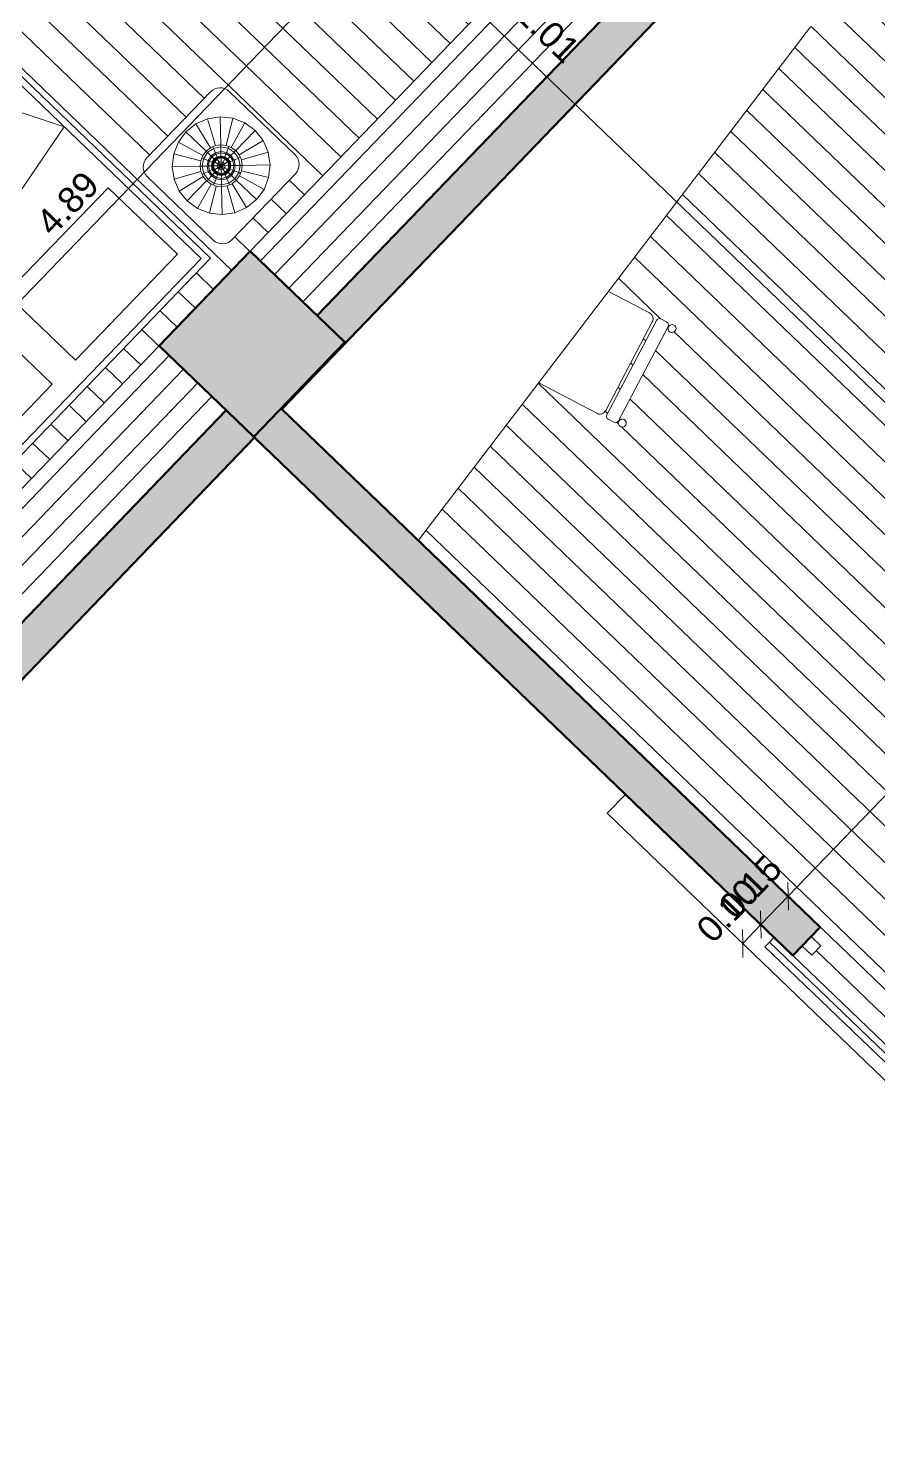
# Model space of a CAD drawing. Header units: metres. Extents: x 11 to 152, y 1 to 34.
# Drawn here: x 66.27 to 69.51, y 3.49 to 8.9 of the extents above; entities that cross this region are included whole.
import ezdxf

# ---------------------------------------------------------------- set-up
doc = ezdxf.new("R2010")
doc.units = ezdxf.units.M
for name, color, linetype, lineweight in [('A-ANNO-DIMS', 211, 'Continuous', 9), ('A-ANNO-DIMS-100', 211, 'Continuous', 9), ('A-FLOR', 192, 'Continuous', 9), ('A-FLOR-PATT', 8, 'Continuous', 9), ('A-GLAZ', 151, 'Continuous', 9), ('A-GLAZ-CWMG', 51, 'Continuous', 9), ('A-WALL', 113, 'Continuous', 9), ('A-WALL-1', 113, 'Continuous', 50), ('A-WALL-PATT-1', 111, 'Continuous', 9), ('E-LITE-EQPM', 33, 'Continuous', 9), ('G-IMPT', 8, 'Continuous', 9), ('I-FURN', 30, 'Continuous', 9), ('S-COLS', 52, 'Continuous', 9), ('S-COLS-1', 52, 'Continuous', 100)]:
    doc.layers.add(name, color=color, linetype=linetype, lineweight=lineweight)
doc.styles.add('Arial_1', font='Arial.ttf', dxfattribs={"height": 0.098353})
doc.dimstyles.new('Cota_1_25_4', dxfattribs={"dimscale": 0.3048, "dimtxt": 0.1, "dimasz": 0.246063, "dimexe": 0, "dimexo": 0.0625, "dimgap": 0.164042, "dimtad": 1, "dimrnd": 0.01, "dimzin": 0, "dimdsep": 46, "dimtxsty": 'Arial_1', "dimblk1": 'OBLIQUE', "dimblk2": 'OBLIQUE', "dimsah": 1, "dimcen": 0.09, "dimazin": 0, "dimtfac": 1, "dimtdec": 4, "dimtix": 1, "dimtmove": 0, "dimatfit": 3, "dimfxl": 0, "dimfxlon": 1, "dimtvp": 1, "dimtolj": 1, "dimtzin": 0, "dimarcsym": 2})

# ---------------------------------------------------------------- blocks, each defined once
blk = doc.blocks.new('M_Concrete-Square-Column - 500 x 500mm-1442238-2 Piso _Tipo_')
at = {"layer": 'S-COLS'}
blk.add_hatch(color=256, dxfattribs=at).paths.add_polyline_path([(0.25, 0.25), (-0.25, 0.25), (-0.25, -0.25), (0.25, -0.25), (0.25, -0.1299)], flags=0)
at = {"layer": 'S-COLS-1'}
for p, q in [((-0.25, 0.25), (0.25, 0.25)), ((-0.25, -0.25), (-0.25, 0.25)), ((0.25, 0.25), (0.25, -0.25)), ((0.25, -0.25), (-0.25, -0.25))]:
    blk.add_line(p, q, dxfattribs=at)
blk = doc.blocks.new('Walls 1 - Walls 1-1604826-2 Piso _Tipo_')
at = {"layer": 'A-WALL'}
for p in [(19.8581, 5.9783), (22.3, 3.4898)]:
    blk.add_line(p, (19.7887, 5.9063), dxfattribs=at)
blk = doc.blocks.new('M_Sliding-2 Panel - 240x205-1679415-2 Piso _Tipo_')
at = {"layer": 'A-GLAZ'}
for p, q in [((-1, 0.202), (-1, 0.152)), ((-1, 0.202), (-0.95, 0.202)), ((-0.95, 0.202), (-0.95, 0.152)), ((-0.95, 0.177), (-0.0254, 0.177)), ((-0.0254, 0.202), (-0.0254, 0.152)), ((-0.0254, 0.202), (0.0254, 0.202)), ((0.0254, 0.202), (0.0254, 0.152)), ((-1, 0.152), (-0.95, 0.152)), ((-0.0254, 0.152), (-0.0254, 0.102)), ((-0.0254, 0.152), (0.0254, 0.152)), ((-0.0254, 0.152), (0.0254, 0.152)), ((0.0254, 0.152), (0.0254, 0.102)), ((0.0254, 0.127), (0.9492, 0.127)), ((0.9492, 0.152), (0.9492, 0.102)), ((0.9492, 0.152), (1, 0.152)), ((1, 0.152), (1, 0.102)), ((-0.0254, 0.102), (0.0254, 0.102)), ((0.9492, 0.102), (1, 0.102))]:
    blk.add_line(p, q, dxfattribs=at)
blk = doc.blocks.new('M_Bed-Box1 - cama 140 x 190-1375289-2 Piso _Tipo_')
at = {"layer": 'I-FURN'}
for p, q in [((-0.3608, 0.7156), (-0.3608, -1.1844)), ((-0.3608, 0.7156), (1.0392, 0.7156)), ((1.0392, 0.7156), (1.0392, -1.1844)), ((-0.3354, 0.6902), (-0.3354, -1.159)), ((-0.3354, 0.6902), (1.0138, 0.6902)), ((1.0138, 0.6902), (1.0138, -1.159)), ((-0.2846, 0.614), (-0.2846, 0.2482)), ((-0.2846, 0.614), (0.2757, 0.614)), ((0.2757, 0.614), (0.2757, 0.2482)), ((0.4027, 0.614), (0.4027, 0.2482)), ((0.4027, 0.614), (0.963, 0.614)), ((0.963, 0.614), (0.963, 0.2482)), ((-0.2846, 0.2482), (0.2757, 0.2482)), ((0.4027, 0.2482), (0.963, 0.2482)), ((1.0138, 0.1949), (-0.3354, -0.0335)), ((1.0138, 0.1949), (-0.163, -0.3934)), ((-0.163, -0.3934), (-0.3354, -0.0335)), ((-0.3608, -1.1844), (1.0392, -1.1844)), ((-0.3354, -1.159), (1.0138, -1.159))]:
    blk.add_line(p, q, dxfattribs=at)
blk = doc.blocks.new('M_Table-End - nochero-1375290-2 Piso _Tipo_')
at = {"layer": 'I-FURN'}
for p, q in [((0.0037, 0.3266), (0.0037, -0.0218)), ((0.4029, 0.3774), (0.0545, 0.3774)), ((0.4537, -0.0218), (0.4537, 0.3266)), ((0.0545, -0.0726), (0.4029, -0.0726))]:
    blk.add_line(p, q, dxfattribs=at)
for centre, start, end in [((0.0545, 0.3266), 90, 180), ((0.4029, 0.3266), 0, 90), ((0.0545, -0.0218), 180, 270), ((0.4029, -0.0218), 270, 0)]:
    blk.add_arc(centre, 0.0508, start, end, dxfattribs=at)
blk = doc.blocks.new('Lamp38i - Name-1374313-2 Piso _Tipo_')
at = {"layer": 'G-IMPT'}
for p, q in [((0, 0.0381), (0, 0.0265)), ((-0.0265, 0), (-0.0381, 0)), ((0, -0.0381), (0, -0.0265)), ((0.0265, 0), (0.0381, 0))]:
    blk.add_line(p, q, dxfattribs=at)
blk = doc.blocks.new('Lamp38i - 12zlmp38i_dwg-V88-2 Piso _Tipo_')
at = {"layer": 'G-IMPT'}
for p, q in [((-0.0482, 0.18), (-0.0931, 0.1613)), ((0, 0.1863), (-0.0482, 0.18)), ((-0.0207, 0.0772), (-0.0482, 0.18)), ((0.0482, 0.18), (0, 0.1863)), ((0, 0.0799), (0, 0.1863)), ((0.0207, 0.0772), (0.0482, 0.18)), ((0.0482, 0.18), (0.0931, 0.1613)), ((-0.1317, 0.1317), (-0.1613, 0.0931)), ((-0.1317, 0.1317), (-0.0931, 0.1613)), ((-0.1317, 0.1317), (-0.0565, 0.0565)), ((-0.04, 0.0693), (-0.0931, 0.1613)), ((0.04, 0.0693), (0.0931, 0.1613)), ((0.0565, 0.0565), (0.1317, 0.1317)), ((0.1317, 0.1317), (0.0931, 0.1613)), ((0.1613, 0.0931), (0.1317, 0.1317)), ((-0.1613, 0.0931), (-0.18, 0.0482)), ((-0.1613, 0.0931), (-0.0693, 0.04)), ((-0.0565, 0.0565), (-0.0693, 0.04)), ((-0.04, 0.0693), (-0.0565, 0.0565)), ((-0.0511, 0.0511), (-0.0565, 0.0565)), ((-0.0511, 0.0511), (-0.0276, 0.0667)), ((-0.0207, 0.0772), (-0.04, 0.0693)), ((-0.0303, 0.0732), (-0.0276, 0.0667)), ((-0.0276, 0.0667), (0, 0.0722)), ((-0.0276, 0.0667), (-0.0206, 0.0498)), ((0, 0.0799), (-0.0207, 0.0772)), ((0.0207, 0.0772), (0, 0.0799)), ((0, 0.0799), (0, 0.0722)), ((0.0276, 0.0667), (0, 0.0722)), ((0, 0.0539), (0, 0.0722)), ((0.0276, 0.0667), (0.0206, 0.0498)), ((0.04, 0.0693), (0.0207, 0.0772)), ((0.0276, 0.0667), (0.0303, 0.0732)), ((0.0511, 0.0511), (0.0276, 0.0667)), ((0.0565, 0.0565), (0.04, 0.0693)), ((0.0511, 0.0511), (0.0565, 0.0565)), ((0.0693, 0.04), (0.0565, 0.0565)), ((0.0693, 0.04), (0.1613, 0.0931)), ((0.18, 0.0482), (0.1613, 0.0931)), ((-0.18, 0.0482), (-0.1863, 0)), ((-0.0772, 0.0207), (-0.18, 0.0482)), ((-0.0772, 0.0207), (-0.0799, 0)), ((-0.0693, 0.04), (-0.0772, 0.0207)), ((-0.0732, 0.0303), (-0.0667, 0.0276)), ((-0.0722, 0), (-0.0667, 0.0276)), ((-0.0511, 0.0511), (-0.0667, 0.0276)), ((-0.0498, 0.0206), (-0.0667, 0.0276)), ((-0.0498, 0.0206), (-0.0539, 0)), ((-0.0539, 0), (-0.0498, 0.0206)), ((-0.0511, 0.0511), (-0.0381, 0.0381)), ((-0.0498, 0.0206), (-0.0381, 0.0381)), ((-0.0498, 0.0206), (-0.0381, 0.0381)), ((-0.0449, 0.0186), (-0.0498, 0.0206)), ((-0.0449, 0.0186), (-0.0486, 0)), ((-0.0449, 0.0186), (-0.0344, 0.0344)), ((-0.0343, 0.0142), (-0.0449, 0.0186)), ((-0.0206, 0.0498), (-0.0381, 0.0381)), ((-0.0381, 0.0381), (-0.0206, 0.0498)), ((-0.0344, 0.0344), (-0.0381, 0.0381)), ((-0.0371, 0), (-0.0343, 0.0142)), ((-0.0351, 0), (-0.0324, 0.0134)), ((-0.0344, 0.0344), (-0.0186, 0.0449)), ((-0.0262, 0.0262), (-0.0344, 0.0344)), ((-0.0343, 0.0142), (-0.0262, 0.0262)), ((-0.0324, 0.0134), (-0.0343, 0.0142)), ((-0.0319, 0.0065), (-0.0331, 0)), ((-0.0324, 0.0134), (-0.0248, 0.0248)), ((-0.0306, 0.0127), (-0.0324, 0.0134)), ((-0.0319, 0.0085), (-0.0233, 0.0233)), ((-0.0319, 0.0085), (-0.0319, -0.0085)), ((-0.0319, 0.0085), (-0.0287, 0.0077)), ((-0.0306, 0.0127), (-0.0312, 0.0096)), ((-0.0306, 0.0127), (-0.0234, 0.0234)), ((-0.0287, 0.0077), (-0.021, 0.021)), ((-0.0287, 0.0077), (-0.0147, 0.0039)), ((-0.0287, 0.0077), (-0.0286, -0.0077)), ((-0.0262, 0.0262), (-0.0142, 0.0343)), ((-0.0262, 0.0262), (-0.0248, 0.0248)), ((-0.0248, 0.0248), (-0.0134, 0.0324)), ((-0.0234, 0.0234), (-0.0248, 0.0248)), ((-0.0234, 0.0234), (-0.0127, 0.0306)), ((-0.0233, 0.0233), (-0.0085, 0.0319)), ((-0.0233, 0.0233), (-0.021, 0.021)), ((-0.021, 0.021), (-0.0077, 0.0287)), ((-0.021, 0.021), (-0.0108, 0.0108)), ((-0.0206, 0.0498), (0, 0.0539)), ((0, 0.0539), (-0.0206, 0.0498)), ((-0.0186, 0.0449), (-0.0206, 0.0498)), ((0, 0.0486), (-0.0186, 0.0449)), ((-0.0186, 0.0449), (-0.0142, 0.0343)), ((-0.0147, 0.0039), (-0.0108, 0.0108)), ((-0.0147, 0.0039), (-0.0147, -0.0039)), ((-0.0147, 0.0039), (0, 0)), ((0, 0.0371), (-0.0142, 0.0343)), ((-0.0142, 0.0343), (-0.0134, 0.0324)), ((0, 0.0351), (-0.0134, 0.0324)), ((-0.0127, 0.0306), (-0.0134, 0.0324)), ((-0.0096, 0.0312), (-0.0127, 0.0306)), ((-0.0039, 0.0147), (-0.0108, 0.0108)), ((0, 0), (-0.0108, 0.0108)), ((0.0085, 0.0319), (-0.0085, 0.0319)), ((-0.0077, 0.0287), (-0.0085, 0.0319)), ((0.0077, 0.0287), (-0.0077, 0.0287)), ((-0.0077, 0.0287), (-0.0039, 0.0147)), ((0, 0.0331), (-0.006, 0.032)), ((0.0039, 0.0147), (-0.0039, 0.0147)), ((0, 0), (-0.0039, 0.0147)), ((0.0206, 0.0498), (0, 0.0539)), ((0, 0.0539), (0.0206, 0.0498)), ((0, 0.0486), (0, 0.0539)), ((0, 0.0371), (0, 0.0486)), ((0.0186, 0.0449), (0, 0.0486)), ((0, 0.0351), (0, 0.0371)), ((0.0142, 0.0343), (0, 0.0371)), ((0, 0.0351), (0.0134, 0.0324)), ((0, 0.0331), (0, 0.0351)), ((0.0065, 0.0319), (0, 0.0331)), ((0.0039, 0.0147), (0, 0)), ((0.0108, 0.0108), (0, 0)), ((0.0147, 0.0039), (0, 0)), ((0.0077, 0.0287), (0.0039, 0.0147)), ((0.0108, 0.0108), (0.0039, 0.0147)), ((0.0085, 0.0319), (0.0077, 0.0287)), ((0.021, 0.021), (0.0077, 0.0287)), ((0.0085, 0.0319), (0.0233, 0.0233)), ((0.0127, 0.0306), (0.0096, 0.0312)), ((0.021, 0.021), (0.0108, 0.0108)), ((0.0147, 0.0039), (0.0108, 0.0108)), ((0.0127, 0.0306), (0.0134, 0.0324)), ((0.0127, 0.0306), (0.0234, 0.0234)), ((0.0134, 0.0324), (0.0142, 0.0343)), ((0.0134, 0.0324), (0.0248, 0.0248)), ((0.0142, 0.0343), (0.0186, 0.0449)), ((0.0142, 0.0343), (0.0262, 0.0262)), ((0.0286, 0.0077), (0.0147, 0.0039)), ((0.0147, -0.0039), (0.0147, 0.0039)), ((0.0186, 0.0449), (0.0206, 0.0498)), ((0.0186, 0.0449), (0.0344, 0.0344)), ((0.0381, 0.0381), (0.0206, 0.0498)), ((0.0206, 0.0498), (0.0381, 0.0381)), ((0.021, 0.021), (0.0233, 0.0233)), ((0.0286, 0.0077), (0.021, 0.021)), ((0.0319, 0.0085), (0.0233, 0.0233)), ((0.0234, 0.0234), (0.0248, 0.0248)), ((0.0306, 0.0127), (0.0234, 0.0234)), ((0.0262, 0.0262), (0.0248, 0.0248)), ((0.0324, 0.0134), (0.0248, 0.0248)), ((0.0344, 0.0344), (0.0262, 0.0262)), ((0.0343, 0.0142), (0.0262, 0.0262)), ((0.0319, 0.0085), (0.0286, 0.0077)), ((0.0286, -0.0077), (0.0286, 0.0077)), ((0.0306, 0.0127), (0.0324, 0.0134)), ((0.0306, 0.0127), (0.0312, 0.0096)), ((0.0319, -0.0085), (0.0319, 0.0085)), ((0.0319, 0.0065), (0.0331, 0)), ((0.0324, 0.0134), (0.0343, 0.0142)), ((0.0351, 0), (0.0324, 0.0134)), ((0.0343, 0.0142), (0.0449, 0.0186)), ((0.0371, 0), (0.0343, 0.0142)), ((0.0344, 0.0344), (0.0381, 0.0381)), ((0.0449, 0.0186), (0.0344, 0.0344)), ((0.0511, 0.0511), (0.0381, 0.0381)), ((0.0498, 0.0206), (0.0381, 0.0381)), ((0.0498, 0.0206), (0.0381, 0.0381)), ((0.0449, 0.0186), (0.0498, 0.0206)), ((0.0449, 0.0186), (0.0486, 0)), ((0.0498, 0.0206), (0.0667, 0.0276)), ((0.0498, 0.0206), (0.0539, 0)), ((0.0539, 0), (0.0498, 0.0206)), ((0.0511, 0.0511), (0.0667, 0.0276)), ((0.0732, 0.0303), (0.0667, 0.0276)), ((0.0722, 0), (0.0667, 0.0276)), ((0.0772, 0.0207), (0.0693, 0.04)), ((0.0772, 0.0207), (0.18, 0.0482)), ((0.0799, 0), (0.0772, 0.0207)), ((0.1863, 0), (0.18, 0.0482)), ((-0.1863, 0), (-0.18, -0.0482)), ((-0.0799, 0), (-0.1863, 0)), ((-0.0772, -0.0207), (-0.18, -0.0482)), ((-0.18, -0.0482), (-0.1613, -0.0931)), ((-0.1613, -0.0931), (-0.0693, -0.04)), ((-0.0799, 0), (-0.0772, -0.0207)), ((-0.0722, 0), (-0.0799, 0)), ((-0.0772, -0.0207), (-0.0693, -0.04)), ((-0.0667, -0.0276), (-0.0732, -0.0303)), ((-0.0722, 0), (-0.0539, 0)), ((-0.0722, 0), (-0.0667, -0.0276)), ((-0.0693, -0.04), (-0.0565, -0.0565)), ((-0.0667, -0.0276), (-0.0498, -0.0206)), ((-0.0667, -0.0276), (-0.0511, -0.0511)), ((-0.0511, -0.0511), (-0.0565, -0.0565)), ((-0.0539, 0), (-0.0498, -0.0206)), ((-0.0539, 0), (-0.0498, -0.0206)), ((-0.0486, 0), (-0.0539, 0)), ((-0.0511, -0.0511), (-0.0381, -0.0381)), ((-0.0511, -0.0511), (-0.0276, -0.0667)), ((-0.0449, -0.0186), (-0.0498, -0.0206)), ((-0.0498, -0.0206), (-0.0381, -0.0381)), ((-0.0381, -0.0381), (-0.0498, -0.0206)), ((-0.0371, 0), (-0.0486, 0)), ((-0.0486, 0), (-0.0449, -0.0186)), ((-0.0343, -0.0142), (-0.0449, -0.0186)), ((-0.0344, -0.0344), (-0.0449, -0.0186)), ((-0.0344, -0.0344), (-0.0381, -0.0381)), ((-0.0381, -0.0381), (-0.0206, -0.0498)), ((-0.0381, -0.0381), (-0.0206, -0.0498)), ((-0.0351, 0), (-0.0371, 0)), ((-0.0371, 0), (-0.0343, -0.0142)), ((-0.0351, 0), (-0.0324, -0.0134)), ((-0.0331, 0), (-0.0351, 0)), ((-0.0344, -0.0344), (-0.0262, -0.0262)), ((-0.0344, -0.0344), (-0.0186, -0.0449)), ((-0.0343, -0.0142), (-0.0324, -0.0134)), ((-0.0262, -0.0262), (-0.0343, -0.0142)), ((-0.0331, 0), (-0.0319, -0.0065)), ((-0.0306, -0.0127), (-0.0324, -0.0134)), ((-0.0324, -0.0134), (-0.0248, -0.0248)), ((-0.0319, -0.0085), (-0.0286, -0.0077)), ((-0.0319, -0.0085), (-0.0233, -0.0233)), ((-0.0312, -0.0096), (-0.0306, -0.0127)), ((-0.0306, -0.0127), (-0.0234, -0.0234)), ((-0.0286, -0.0077), (-0.0147, -0.0039)), ((-0.0286, -0.0077), (-0.021, -0.021)), ((-0.0206, -0.0498), (-0.0276, -0.0667)), ((-0.0262, -0.0262), (-0.0248, -0.0248)), ((-0.0262, -0.0262), (-0.0142, -0.0343)), ((-0.0234, -0.0234), (-0.0248, -0.0248)), ((-0.0248, -0.0248), (-0.0134, -0.0324)), ((-0.0234, -0.0234), (-0.0127, -0.0306)), ((-0.0233, -0.0233), (-0.021, -0.021)), ((-0.0233, -0.0233), (-0.0085, -0.0319)), ((-0.0108, -0.0108), (-0.021, -0.021)), ((-0.021, -0.021), (-0.0077, -0.0286)), ((-0.0186, -0.0449), (-0.0206, -0.0498)), ((-0.0206, -0.0498), (0, -0.0539)), ((0, -0.0539), (-0.0206, -0.0498)), ((-0.0186, -0.0449), (-0.0142, -0.0343)), ((0, -0.0486), (-0.0186, -0.0449)), ((-0.0147, -0.0039), (0, 0)), ((-0.0147, -0.0039), (-0.0108, -0.0108)), ((-0.0142, -0.0343), (-0.0135, -0.0326)), ((0, -0.0371), (-0.0142, -0.0343)), ((-0.0127, -0.0306), (-0.0134, -0.0324)), ((0, -0.0351), (-0.0134, -0.0324)), ((-0.0096, -0.0312), (-0.0127, -0.0306)), ((-0.0108, -0.0108), (0, 0)), ((-0.0108, -0.0108), (-0.0039, -0.0147)), ((-0.0077, -0.0286), (-0.0085, -0.0319)), ((-0.0085, -0.0319), (0.0085, -0.0319)), ((-0.0077, -0.0286), (-0.0039, -0.0147)), ((-0.0077, -0.0286), (0.0077, -0.0287)), ((0, -0.0331), (-0.0065, -0.0319)), ((-0.0039, -0.0147), (0, 0)), ((-0.0039, -0.0147), (0.0039, -0.0147)), ((0.0039, -0.0147), (0, 0)), ((0.0108, -0.0108), (0, 0)), ((0.0147, -0.0039), (0, 0)), ((0.0065, -0.0319), (0, -0.0331)), ((0, -0.0351), (0.0134, -0.0324)), ((0, -0.0331), (0, -0.0351)), ((0, -0.0371), (0.0142, -0.0343)), ((0, -0.0351), (0, -0.0371)), ((0, -0.0371), (0, -0.0486)), ((0.0186, -0.0449), (0, -0.0486)), ((0, -0.0486), (0, -0.0539)), ((0, -0.0539), (0.0206, -0.0498)), ((0, -0.0539), (0.0206, -0.0498)), ((0, -0.0539), (0, -0.0722)), ((0.0039, -0.0147), (0.0108, -0.0108)), ((0.0077, -0.0287), (0.0039, -0.0147)), ((0.0077, -0.0287), (0.021, -0.021)), ((0.0085, -0.0319), (0.0077, -0.0287)), ((0.0085, -0.0319), (0.0233, -0.0233)), ((0.0127, -0.0306), (0.0097, -0.0312)), ((0.0108, -0.0108), (0.0147, -0.0039)), ((0.0108, -0.0108), (0.021, -0.021)), ((0.0127, -0.0306), (0.0234, -0.0234)), ((0.0127, -0.0306), (0.0134, -0.0324)), ((0.0134, -0.0324), (0.0248, -0.0248)), ((0.0134, -0.0324), (0.0142, -0.0343)), ((0.0142, -0.0343), (0.0262, -0.0262)), ((0.0142, -0.0343), (0.0186, -0.0449)), ((0.0286, -0.0077), (0.0147, -0.0039)), ((0.0186, -0.0449), (0.0344, -0.0344)), ((0.0186, -0.0449), (0.0206, -0.0498)), ((0.0206, -0.0498), (0.0381, -0.0381)), ((0.0206, -0.0498), (0.0381, -0.0381)), ((0.0206, -0.0498), (0.0276, -0.0667)), ((0.0286, -0.0077), (0.021, -0.021)), ((0.0233, -0.0233), (0.021, -0.021)), ((0.0233, -0.0233), (0.0319, -0.0085)), ((0.0234, -0.0234), (0.0306, -0.0127)), ((0.0234, -0.0234), (0.0248, -0.0248)), ((0.0324, -0.0134), (0.0248, -0.0248)), ((0.0262, -0.0262), (0.0248, -0.0248)), ((0.0343, -0.0142), (0.0262, -0.0262)), ((0.0262, -0.0262), (0.0344, -0.0344)), ((0.0276, -0.0667), (0.0511, -0.0511)), ((0.0286, -0.0077), (0.0319, -0.0085)), ((0.0295, -0.0122), (0.0306, -0.0127)), ((0.031, -0.0107), (0.0306, -0.0127)), ((0.0306, -0.0127), (0.0324, -0.0134)), ((0.0331, 0), (0.0319, -0.0065)), ((0.0351, 0), (0.0324, -0.0134)), ((0.0343, -0.0142), (0.0324, -0.0134)), ((0.0331, 0), (0.0351, 0)), ((0.0371, 0), (0.0343, -0.0142)), ((0.0343, -0.0142), (0.0449, -0.0186)), ((0.0344, -0.0344), (0.0449, -0.0186)), ((0.0344, -0.0344), (0.0381, -0.0381)), ((0.0351, 0), (0.0371, 0)), ((0.0371, 0), (0.0486, 0)), ((0.0381, -0.0381), (0.0498, -0.0206)), ((0.0381, -0.0381), (0.0498, -0.0206)), ((0.0381, -0.0381), (0.0511, -0.0511)), ((0.0486, 0), (0.0449, -0.0186)), ((0.0449, -0.0186), (0.0498, -0.0206)), ((0.0486, 0), (0.0539, 0)), ((0.0498, -0.0206), (0.0539, 0)), ((0.0539, 0), (0.0498, -0.0206)), ((0.0498, -0.0206), (0.0667, -0.0276)), ((0.0511, -0.0511), (0.0667, -0.0276)), ((0.0565, -0.0565), (0.0511, -0.0511)), ((0.0722, 0), (0.0539, 0)), ((0.0693, -0.04), (0.0565, -0.0565)), ((0.0667, -0.0276), (0.0722, 0)), ((0.0732, -0.0303), (0.0667, -0.0276)), ((0.0693, -0.04), (0.0772, -0.0207)), ((0.0693, -0.04), (0.1613, -0.0931)), ((0.0799, 0), (0.0722, 0)), ((0.0772, -0.0207), (0.0799, 0)), ((0.0772, -0.0207), (0.18, -0.0482)), ((0.0799, 0), (0.1863, 0)), ((0.1613, -0.0931), (0.18, -0.0482)), ((0.18, -0.0482), (0.1863, 0)), ((-0.1613, -0.0931), (-0.1317, -0.1317)), ((-0.1317, -0.1317), (-0.0565, -0.0565)), ((-0.04, -0.0693), (-0.0931, -0.1613)), ((-0.0565, -0.0565), (-0.04, -0.0693)), ((-0.0482, -0.18), (-0.0207, -0.0772)), ((-0.04, -0.0693), (-0.0207, -0.0772)), ((-0.0303, -0.0732), (-0.0276, -0.0667)), ((-0.0276, -0.0667), (0, -0.0722)), ((0, -0.0799), (-0.0207, -0.0772)), ((0.0276, -0.0667), (0, -0.0722)), ((0, -0.0799), (0, -0.0722)), ((0, -0.0799), (0.0207, -0.0772)), ((0, -0.0799), (0, -0.1863)), ((0.0207, -0.0772), (0.04, -0.0693)), ((0.0207, -0.0772), (0.0482, -0.18)), ((0.0303, -0.0732), (0.0276, -0.0667)), ((0.04, -0.0693), (0.0565, -0.0565)), ((0.04, -0.0693), (0.0931, -0.1613)), ((0.0565, -0.0565), (0.1317, -0.1317)), ((0.1613, -0.0931), (0.1317, -0.1317)), ((-0.1317, -0.1317), (-0.0931, -0.1613)), ((-0.0931, -0.1613), (-0.0482, -0.18)), ((0.0482, -0.18), (0.0931, -0.1613)), ((0.0931, -0.1613), (0.1317, -0.1317)), ((-0.0482, -0.18), (0, -0.1863)), ((0, -0.1863), (0.0482, -0.18))]:
    blk.add_line(p, q, dxfattribs=at)
at = {"xscale": 1.2, "yscale": 1.2, "zscale": 1.2}
blk.add_blockref('Lamp38i - Name-1374313-2 Piso _Tipo_', (0, 0), dxfattribs=at)
blk = doc.blocks.new('Lamp38i - 100 Watt Incandescent-V89-2 Piso _Tipo_')
blk.add_blockref('Lamp38i - 12zlmp38i_dwg-V88-2 Piso _Tipo_', (0, 0))
blk = doc.blocks.new('mesa88 - mesa001-1826065-2 Piso _Tipo_')
at = {"layer": 'I-FURN'}
h = blk.add_hatch(dxfattribs=at)
h.set_pattern_fill('FP_75', color=256, style=0, pattern_type=2)
h.set_pattern_definition([(46.102, (72.679, -9.939), (-0.05404315, 0.05200325), [])])
h.paths.add_polyline_path([(16.8461, 5.8931), (18.3367, 7.4422), (18.0819, 7.6875), (16.5912, 6.1383), (16.8174, 5.9207)], flags=0)
h.paths.add_polyline_path([(18.6834, 7.8025), (20.1357, 9.3119), (19.4653, 9.1252), (18.4286, 8.0477), (18.5488, 7.932)], flags=0)
for p, q in [((20.1359, 9.3119), (19.4653, 9.1252)), ((19.4653, 9.1252), (18.4286, 8.0477)), ((18.0819, 7.6875), (16.5912, 6.1383)), ((16.8461, 5.8931), (18.2812, 7.3845))]:
    blk.add_line(p, q, dxfattribs=at)
blk = doc.blocks.new('mesa95 - mesa001-1826102-2 Piso _Tipo_')
at = {"layer": 'I-FURN'}
for p, q in [((19.0689, 6.9466), (20.5625, 8.9021)), ((18.5491, 7.4467), (19.0689, 6.9466))]:
    blk.add_line(p, q, dxfattribs=at)
blk = doc.blocks.new('M_Chair-Breuer - M_Chair-Breuer-V98-2 Piso _Tipo_')
at = {"layer": 'I-FURN'}
for p, q in [((-0.2159, 0.1762), (-0.2159, 0.2008)), ((-0.2032, 0.2135), (0.2032, 0.2135)), ((0.2032, 0.1635), (-0.2032, 0.1635)), ((0.2159, 0.2008), (0.2159, 0.1762)), ((-0.2159, -0.0496), (-0.2159, 0.127)), ((-0.1905, 0.1524), (0.1905, 0.1524)), ((0.2159, 0.127), (0.2159, -0.1227))]:
    blk.add_line(p, q, dxfattribs=at)
for centre, radius, start, end in [((-0.2035, 0.2306), 0.0151, 0, 180), ((-0.2035, 0.2306), 0.0151, 180, 0), ((0.2037, 0.2306), 0.0151, 0, 180), ((0.2037, 0.2306), 0.0151, 180, 0), ((-0.2032, 0.2008), 0.0127, 90, 180), ((-0.2032, 0.1762), 0.0127, 180, 270), ((0.2032, 0.2008), 0.0127, 0, 90), ((0.2032, 0.1762), 0.0127, 270, 0), ((-0.1905, 0.127), 0.0254, 90, 180), ((0.1905, 0.127), 0.0254, 0, 90)]:
    blk.add_arc(centre, radius, start, end, dxfattribs=at)
blk = doc.blocks.new('Circular Mullion - 25mm Radius-1847139-2 Piso _Tipo_')
at = {"layer": 'A-GLAZ-CWMG'}
for p, q in [((20.3891, 5.398), (20.4064, 5.416)), ((20.4064, 5.416), (20.4238, 5.434)), ((21.9917, 3.8905), (20.4064, 5.416)), ((20.3891, 5.398), (21.9744, 3.8725)), ((21.937, 3.9779), (20.4958, 5.3646)), ((22.009, 3.9086), (21.9917, 3.8905)), ((21.9917, 3.8905), (21.9744, 3.8725))]:
    blk.add_line(p, q, dxfattribs=at)
blk = doc.blocks.new('DIMBLOCK282-2 Piso _Tipo_')
at = {"layer": 'A-ANNO-DIMS-100', "transparency": 16777216}
for p, q in [((68.2106, 9.904), (68.2096, 9.957)), ((64.8168, 6.3771), (68.2106, 9.904)), ((68.2106, 9.904), (68.2116, 9.851)), ((68.2106, 9.904), (68.2106, 9.904)), ((68.2106, 9.904), (68.2106, 9.904)), ((64.8168, 6.3771), (64.8158, 6.4301)), ((64.8168, 6.3771), (64.8178, 6.3241)), ((64.8168, 6.3771), (64.8168, 6.3771)), ((64.8168, 6.3771), (64.8168, 6.3771))]:
    blk.add_line(p, q, dxfattribs=at)
at = {"layer": 'A-ANNO-DIMS-100', "color": 0, "transparency": 16777216, "insert": (66.294, 8.1683), "char_height": 0.09835, "width": 0.317538, "attachment_point": 1, "rotation": 46.102, "line_spacing_factor": 0.938532, "style": 'Arial_1'}
blk.add_mtext('4.89', dxfattribs=at)
blk = doc.blocks.new('_Oblique')
at = {"color": 0, "linetype": 'ByBlock', "lineweight": -2}
blk.add_line((-0.5, -0.5), (0.5, 0.5), dxfattribs=at)
blk = doc.blocks.new('DIMBLOCK292-2 Piso _Tipo_')
at = {"layer": 'A-ANNO-DIMS-100', "transparency": 16777216}
for p, q in [((69.0636, 5.4822), (69.0626, 5.5352)), ((68.9943, 5.4102), (68.9933, 5.4632)), ((68.9943, 5.4102), (69.0636, 5.4822)), ((69.0636, 5.4822), (69.0647, 5.4292)), ((69.0636, 5.4822), (69.0636, 5.4822)), ((69.0636, 5.4822), (69.0636, 5.4822)), ((68.9943, 5.4102), (68.9953, 5.3571)), ((68.9943, 5.4102), (68.9943, 5.4102)), ((68.9943, 5.4102), (68.9943, 5.4102))]:
    blk.add_line(p, q, dxfattribs=at)
at = {"layer": 'A-ANNO-DIMS-100', "color": 0, "transparency": 16777216, "insert": (68.8093, 5.474), "char_height": 0.09835, "width": 0.317538, "attachment_point": 1, "rotation": 46.102, "line_spacing_factor": 0.938532, "style": 'Arial_1'}
blk.add_mtext('0.10', dxfattribs=at)
blk = doc.blocks.new('DIMBLOCK293-2 Piso _Tipo_')
at = {"layer": 'A-ANNO-DIMS-100', "transparency": 16777216}
for p, q in [((69.1676, 5.5903), (69.1666, 5.6433)), ((69.0636, 5.4822), (69.1676, 5.5903)), ((69.1676, 5.5903), (69.1687, 5.5373)), ((69.1676, 5.5903), (69.1676, 5.5903)), ((69.1676, 5.5903), (69.1676, 5.5903)), ((69.0636, 5.4822), (69.0626, 5.5352)), ((69.0636, 5.4822), (69.0647, 5.4292)), ((69.0636, 5.4822), (69.0636, 5.4822)), ((69.0636, 5.4822), (69.0636, 5.4822))]:
    blk.add_line(p, q, dxfattribs=at)
at = {"layer": 'A-ANNO-DIMS-100', "color": 0, "transparency": 16777216, "insert": (68.8959, 5.5641), "char_height": 0.09835, "width": 0.317538, "attachment_point": 1, "rotation": 46.102, "line_spacing_factor": 0.938532, "style": 'Arial_1'}
blk.add_mtext('0.15', dxfattribs=at)
blk = doc.blocks.new('DIMBLOCK294-2 Piso _Tipo_')
at = {"layer": 'A-ANNO-DIMS-100', "transparency": 16777216}
for p, q in [((71.5234, 8.0384), (71.5223, 8.0915)), ((69.1676, 5.5903), (71.5234, 8.0384)), ((71.5234, 8.0384), (71.5244, 7.9854)), ((71.5234, 8.0384), (71.5234, 8.0384)), ((71.5234, 8.0384), (71.5234, 8.0384)), ((69.1676, 5.5903), (69.1666, 5.6433)), ((69.1676, 5.5903), (69.1687, 5.5373)), ((69.1676, 5.5903), (69.1676, 5.5903)), ((69.1676, 5.5903), (69.1676, 5.5903))]:
    blk.add_line(p, q, dxfattribs=at)
at = {"layer": 'A-ANNO-DIMS-100', "color": 0, "transparency": 16777216, "insert": (70.1258, 6.8422), "char_height": 0.09835, "width": 0.317538, "attachment_point": 1, "rotation": 46.102, "line_spacing_factor": 0.938532, "style": 'Arial_1'}
blk.add_mtext('3.40', dxfattribs=at)
blk = doc.blocks.new('DIMBLOCK346-2 Piso _Tipo_')
at = {"layer": 'A-ANNO-DIMS-100', "transparency": 16777216}
for p, q in [((64.1684, 12.6372), (64.1154, 12.6361)), ((64.1684, 12.6372), (64.2214, 12.6382)), ((72.1005, 5.0044), (64.1684, 12.6372)), ((64.1684, 12.6372), (64.1684, 12.6372)), ((64.1684, 12.6372), (64.1684, 12.6372)), ((72.1005, 5.0044), (72.0475, 5.0034)), ((72.1005, 5.0044), (72.1535, 5.0055)), ((72.1005, 5.0044), (72.1005, 5.0044)), ((72.1005, 5.0044), (72.1005, 5.0044))]:
    blk.add_line(p, q, dxfattribs=at)
at = {"layer": 'A-ANNO-DIMS-100', "color": 0, "transparency": 16777216, "insert": (68.1351, 9.0666), "char_height": 0.09835, "width": 0.408, "attachment_point": 1, "rotation": 316.102, "line_spacing_factor": 0.938532, "style": 'Arial_1'}
blk.add_mtext('11.01', dxfattribs=at)

msp = doc.modelspace()

# ---------------------------------------------------------------- hatches: boundary and pattern name
at = {"layer": 'A-FLOR-PATT'}
h = msp.add_hatch(dxfattribs=at)
h.set_pattern_fill('FP_51', color=256, style=0, pattern_type=2)
h.set_pattern_definition([(136.102, (64.973, 10.665), (-0.0693377, -0.0720575), [])])
h.paths.add_polyline_path([(65.2813, 6.1384), (68.1553, 9.1252), (66.7593, 10.4685), (66.7588, 10.4683), (66.6507, 10.5723), (67.0667, 11.0047), (65.6486, 12.3693), (65.6209, 12.3405), (65.5849, 12.3751), (65.5745, 12.3643), (65.5492, 12.3886), (65.5596, 12.3994), (65.5128, 12.4445), (65.8899, 12.8363), (65.0955, 13.6007), (64.9915, 13.4926), (62.3129, 16.0701), (60.6151, 14.3057), (60.8856, 14.0455), (60.6409, 13.7912), (62.5087, 11.994), (63.823, 13.3599), (64.2553, 12.9438), (64.283, 12.9726), (64.3191, 12.938), (64.3295, 12.9488), (64.3547, 12.9245), (64.3443, 12.9137), (64.3911, 12.8686), (64.1222, 12.5891), (64.9165, 11.8248), (64.9442, 11.8536), (64.9911, 11.8085), (65.0015, 11.8193), (65.0267, 11.7951), (65.0163, 11.7843), (65.0523, 11.7496), (65.0246, 11.7208), (65.8956, 10.8826), (63.2299, 8.1123), (65.2813, 6.1384)], flags=0)
h.paths.add_polyline_path([(65.639, 6.6622), (65.6258, 6.6636), (65.6135, 6.6685), (65.6014, 6.6777), (65.3504, 6.9196), (65.3425, 6.9305), (65.3377, 6.9438), (65.3362, 6.9535), (65.3377, 6.9667), (65.3425, 6.9791), (65.3518, 6.9912), (65.5937, 7.2422), (65.6023, 7.2491), (65.6145, 7.2544), (65.6276, 7.2564), (65.642, 7.2544), (65.6544, 7.2491), (65.6652, 7.2408), (65.9162, 6.9989), (65.9241, 6.988), (65.9289, 6.9747), (65.9304, 6.965), (65.9289, 6.9518), (65.9241, 6.9394), (65.9148, 6.9273), (65.6729, 6.6763), (65.662, 6.6685), (65.6488, 6.6636)], flags=0)
h.paths.add_polyline_path([(65.9962, 7.0119), (64.6277, 8.33), (65.5985, 9.3374), (66.9662, 8.02), (66.3102, 7.3382)], flags=0)
h.paths.add_polyline_path([(67.0136, 8.0762), (67.0004, 8.0777), (66.988, 8.0825), (66.9759, 8.0918), (66.7249, 8.3337), (66.7171, 8.3446), (66.7122, 8.3578), (66.7107, 8.3676), (66.7122, 8.3808), (66.7171, 8.3931), (66.7263, 8.4052), (66.9682, 8.6562), (66.9769, 8.6631), (66.989, 8.6684), (67.0021, 8.6704), (67.0166, 8.6684), (67.029, 8.6631), (67.0398, 8.6548), (67.2908, 8.4129), (67.2986, 8.402), (67.3035, 8.3888), (67.3049, 8.379), (67.3035, 8.3658), (67.2986, 8.3535), (67.2894, 8.3414), (67.0475, 8.0904), (67.0366, 8.0825), (67.0233, 8.0777)], flags=0)
h.paths.add_polyline_path([(62.5917, 13.4372), (61.2227, 14.7547), (61.8467, 15.4032), (63.2158, 14.0857), (62.6898, 13.5391)], flags=0)
h.paths.add_polyline_path([(64.9597, 13.4595), (64.9129, 13.5046), (64.9025, 13.4938), (64.8772, 13.518), (64.8876, 13.5289), (64.8516, 13.5635), (64.8793, 13.5923), (64.9874, 13.4883)], flags=0)
h.paths.add_polyline_path([(61.1932, 14.0854), (61.1787, 14.0874), (61.1663, 14.0927), (61.1555, 14.1009), (60.9046, 14.3429), (60.8967, 14.3537), (60.8918, 14.367), (60.8904, 14.3768), (60.8918, 14.3899), (60.8967, 14.4023), (60.9059, 14.4144), (61.1479, 14.6654), (61.1587, 14.6733), (61.172, 14.6781), (61.1818, 14.6796), (61.1949, 14.6781), (61.2073, 14.6733), (61.2227, 14.6608), (61.4704, 14.4221), (61.4783, 14.4112), (61.4831, 14.3979), (61.4846, 14.3882), (61.4831, 14.375), (61.4783, 14.3626), (61.469, 14.3505), (61.2271, 14.0996), (61.2184, 14.0927), (61.2063, 14.0874)], flags=0)
h.paths.add_polyline_path([(62.223, 15.1555), (62.2098, 15.157), (62.1975, 15.1618), (62.1853, 15.1712), (61.9344, 15.413), (61.9265, 15.4239), (61.9217, 15.4371), (61.9202, 15.4469), (61.9217, 15.4601), (61.9265, 15.4724), (61.9358, 15.4846), (62.1777, 15.7355), (62.1886, 15.7434), (62.2018, 15.7483), (62.2116, 15.7497), (62.2248, 15.7483), (62.2371, 15.7434), (62.2492, 15.7342), (62.5002, 15.4922), (62.5071, 15.4836), (62.5124, 15.4714), (62.5144, 15.4583), (62.5124, 15.4439), (62.5071, 15.4315), (62.4988, 15.4207), (62.2569, 15.1697), (62.2483, 15.1628), (62.2328, 15.157)], flags=0)
h = msp.add_hatch(dxfattribs=at)
h.set_pattern_fill('FP_46', color=256, style=0, pattern_type=2)
h.set_pattern_definition([(136.102, (67.199, 16.988), (-0.06933767, -0.07205753), [])])
h.paths.add_polyline_path([(71.334, 3.9916), (72.58, 5.2864), (72.4719, 5.3904), (73.3389, 6.2914), (70.5647, 8.9609), (71.9516, 10.4022), (71.93, 10.423), (71.9646, 10.459), (71.9538, 10.4694), (71.9781, 10.4947), (71.9889, 10.4843), (72.034, 10.5311), (72.4812, 10.1008), (72.5089, 10.1296), (72.5557, 10.0845), (72.5661, 10.0953), (72.5914, 10.0711), (72.581, 10.0603), (72.617, 10.0256), (71.2025, 8.5558), (73.4719, 6.3719), (74.5119, 7.4528), (74.4831, 7.4805), (75.3845, 8.4173), (73.144, 10.5732), (73.1162, 10.5444), (73.0802, 10.5791), (73.0698, 10.5683), (73.0446, 10.5925), (73.055, 10.6033), (73.0081, 10.6484), (73.1744, 10.8212), (73.2213, 10.7762), (73.2317, 10.787), (73.2569, 10.7627), (73.2465, 10.7519), (73.2825, 10.7172), (73.248, 10.6813), (75.4885, 8.5253), (75.9409, 8.9955), (75.6887, 9.2382), (76.0354, 9.5985), (76.2876, 9.3558), (76.3658, 9.4367), (76.3944, 9.4091), (77.4345, 10.49), (77.4777, 10.4484), (76.4377, 9.3675), (76.4737, 9.3329), (77.538, 10.439), (74.7637, 13.1083), (74.7639, 13.1081), (75.1893, 12.6989), (73.7818, 11.2361), (73.7457, 11.2707), (73.7353, 11.2599), (73.7101, 11.2842), (73.7205, 11.295), (73.6737, 11.3401), (73.6946, 11.3618), (73.269, 11.7713), (74.7597, 13.3205), (74.1112, 13.9446), (71.4071, 11.1343), (71.4431, 11.0997), (71.398, 11.0528), (71.4088, 11.0424), (71.3846, 11.0172), (71.3738, 11.0276), (71.3391, 10.9916), (71.3031, 11.0263), (70.8504, 10.5558), (70.7423, 10.6598), (71.067, 10.9973), (70.1824, 11.8498), (70.1824, 11.8448), (69.3048, 10.9327), (70.2923, 9.9826), (69.2522, 8.9016), (68.4831, 7.8947), (68.6448, 7.8086), (68.65, 7.8013), (68.6523, 7.7945), (68.6528, 7.7895), (68.6522, 7.7842), (68.65, 7.7781), (68.4687, 7.4355), (68.4615, 7.4303), (68.4576, 7.4285), (68.4511, 7.4274), (68.4445, 7.428), (68.4363, 7.4313), (68.2172, 7.5466), (67.7589, 6.9466), (70.731, 4.086), (70.9738, 4.3382), (71.334, 3.9916)], flags=0)
h.paths.add_polyline_path([(71.4852, 5.2913), (70.477, 6.2627), (71.7944, 7.6305), (72.8019, 6.6598), (71.5198, 5.3272)], flags=0)
h.paths.add_polyline_path([(72.8609, 6.0005), (72.8477, 6.002), (72.8354, 6.0068), (72.8233, 6.0161), (72.5723, 6.258), (72.5654, 6.2666), (72.5601, 6.2787), (72.5581, 6.2919), (72.5601, 6.3063), (72.5654, 6.3187), (72.5736, 6.3295), (72.8156, 6.5805), (72.8264, 6.5884), (72.8397, 6.5932), (72.8495, 6.5947), (72.8626, 6.5932), (72.875, 6.5884), (72.8871, 6.5791), (73.1381, 6.3372), (73.146, 6.3263), (73.1508, 6.3131), (73.1523, 6.3033), (73.1508, 6.2901), (73.146, 6.2778), (73.1367, 6.2657), (72.8948, 6.0147), (72.8839, 6.0068), (72.8707, 6.002)], flags=0)
h.paths.add_polyline_path([(73.5511, 6.2956), (74.5912, 7.3765), (74.5552, 7.4112), (73.5151, 6.3303), (73.5511, 6.2957)], flags=0)
h.paths.add_polyline_path([(69.957, 7.0589), (69.6035, 7.4125), (69.957, 7.766), (70.3106, 7.4125)], flags=0)
h.paths.add_polyline_path([(71.4468, 7.375), (71.4336, 7.3764), (71.4213, 7.3813), (71.4092, 7.3905), (71.1582, 7.6325), (71.1513, 7.6411), (71.146, 7.6532), (71.144, 7.6663), (71.146, 7.6808), (71.1513, 7.6932), (71.1596, 7.704), (71.4015, 7.955), (71.4123, 7.9629), (71.4256, 7.9677), (71.4354, 7.9692), (71.4485, 7.9677), (71.4609, 7.9629), (71.4754, 7.9513), (71.7261, 7.7091), (71.7319, 7.7008), (71.7367, 7.6876), (71.7382, 7.6778), (71.7367, 7.6646), (71.7319, 7.6523), (71.7226, 7.6402), (71.4807, 7.3892), (71.4698, 7.3813), (71.4566, 7.3764)], flags=0)
h.paths.add_polyline_path([(68.5362, 7.3778), (68.5285, 7.3795), (68.5225, 7.3858), (68.5207, 7.3945), (68.5215, 7.3973), (68.5245, 7.4031), (68.5311, 7.4072), (68.5398, 7.4072), (68.5426, 7.4062), (68.5489, 7.3996), (68.55, 7.3959), (68.55, 7.3887), (68.5466, 7.3826), (68.5436, 7.3801)], flags=0)
h.paths.add_polyline_path([(68.5099, 7.3945), (68.5035, 7.3959), (68.4818, 7.4074), (68.4764, 7.4135), (68.475, 7.4181), (68.4764, 7.4246), (68.6676, 7.7869), (68.6718, 7.7895), (68.6765, 7.791), (68.6829, 7.7895), (68.7074, 7.7761), (68.7113, 7.7682), (68.7109, 7.7648), (68.71, 7.7609), (68.5188, 7.3986), (68.5146, 7.3959)], flags=0)
h.paths.add_polyline_path([(73.5292, 7.466), (72.8807, 8.0901), (74.1982, 9.4591), (74.8467, 8.835), (73.7165, 7.6606)], flags=0)
h.paths.add_polyline_path([(70.6319, 7.5126), (70.5601, 7.5845), (70.5242, 7.5486), (70.0931, 7.9796), (70.129, 8.0155), (70.0572, 8.0874), (70.6319, 8.6621), (71.2067, 8.0874), (70.6679, 7.5486)], flags=0)
h.paths.add_polyline_path([(68.7258, 7.7381), (68.7182, 7.7398), (68.7142, 7.7434), (68.7108, 7.7487), (68.7102, 7.7526), (68.7124, 7.7609), (68.7172, 7.7659), (68.7246, 7.7682), (68.7322, 7.7665), (68.7386, 7.7599), (68.7396, 7.7576), (68.7396, 7.749), (68.7363, 7.7429), (68.7322, 7.7401), (68.727, 7.7385)], flags=0)
h.paths.add_polyline_path([(74.9019, 8.1674), (74.8874, 8.1694), (74.875, 8.1747), (74.8642, 8.1829), (74.6133, 8.4249), (74.6064, 8.4335), (74.6005, 8.449), (74.5991, 8.4588), (74.6005, 8.4719), (74.6054, 8.4843), (74.6146, 8.4964), (74.8566, 8.7474), (74.8674, 8.7553), (74.8807, 8.7601), (74.8905, 8.7616), (74.9036, 8.7601), (74.916, 8.7553), (74.9281, 8.746), (75.1791, 8.5041), (75.187, 8.4932), (75.1918, 8.4799), (75.1933, 8.4702), (75.1918, 8.457), (75.187, 8.4446), (75.1777, 8.4325), (74.9358, 8.1816), (74.9271, 8.1747), (74.915, 8.1694)], flags=0)
h.paths.add_polyline_path([(73.8317, 9.1972), (73.8185, 9.1987), (73.8062, 9.2035), (73.7941, 9.2128), (73.5396, 9.4591), (73.5362, 9.4633), (73.5309, 9.4755), (73.5289, 9.4886), (73.5309, 9.5031), (73.5362, 9.5155), (73.5487, 9.5306), (73.7864, 9.7772), (73.7973, 9.7851), (73.8105, 9.7899), (73.8203, 9.7914), (73.8335, 9.7899), (73.8458, 9.7851), (73.8579, 9.7759), (74.1115, 9.5306), (74.1168, 9.5231), (74.1216, 9.5098), (74.1231, 9.5), (74.1216, 9.4868), (74.1168, 9.4745), (74.1044, 9.4591), (73.8656, 9.2114), (73.8547, 9.2035), (73.8415, 9.1987)], flags=0)
h.paths.add_polyline_path([(75.2671, 9.9089), (74.6186, 10.533), (75.9361, 11.902), (76.5846, 11.278), (75.4423, 10.0909)], flags=0)
h.paths.add_polyline_path([(76.6398, 10.6103), (76.6253, 10.6123), (76.6129, 10.6176), (76.6021, 10.6259), (76.3511, 10.8678), (76.3442, 10.8764), (76.3384, 10.8919), (76.3369, 10.9017), (76.3384, 10.9149), (76.3433, 10.9272), (76.3525, 10.9393), (76.5944, 11.1903), (76.6053, 11.1982), (76.6186, 11.203), (76.6283, 11.2045), (76.6415, 11.203), (76.6539, 11.1982), (76.666, 11.1889), (76.917, 10.947), (76.9248, 10.9361), (76.9297, 10.9229), (76.9311, 10.9131), (76.9297, 10.8999), (76.9225, 10.8844), (76.9156, 10.8755), (76.6737, 10.6245), (76.665, 10.6176), (76.6529, 10.6123)], flags=0)
h.paths.add_polyline_path([(75.5696, 11.6401), (75.5564, 11.6416), (75.5441, 11.6465), (75.532, 11.6557), (75.281, 11.8976), (75.2741, 11.9063), (75.2688, 11.9184), (75.2668, 11.9315), (75.2688, 11.946), (75.2741, 11.9584), (75.2824, 11.9692), (75.5243, 12.2202), (75.5352, 12.228), (75.5484, 12.2329), (75.5582, 12.2343), (75.5714, 12.2329), (75.5837, 12.228), (75.5958, 12.2188), (75.8468, 11.9768), (75.8547, 11.966), (75.8595, 11.9527), (75.861, 11.9429), (75.8595, 11.9298), (75.8547, 11.9174), (75.8423, 11.902), (75.6035, 11.6543), (75.5926, 11.6465), (75.5794, 11.6416)], flags=0)
at = {"layer": 'A-WALL-PATT-1'}
for points in [[(65.6443, 5.789), (68.9339, 9.208), (68.8258, 9.312), (67.3734, 7.8025), (67.4789, 7.7011), (67.1322, 7.3408), (67.0268, 7.4422), (65.5362, 5.893)], [(69.1858, 5.3646), (69.2898, 5.4727), (67.2388, 7.4463), (67.1348, 7.3382), (68.608, 5.9207)]]:
    msp.add_hatch(color=256, dxfattribs=at).paths.add_polyline_path(points, flags=0)

# ---------------------------------------------------------------- linework, layer by layer
at = {"layer": 'A-FLOR'}
for p, q in [((67.2389, 7.4464), (70.731, 4.086)), ((69.1859, 5.3647), (70.627, 3.9779))]:
    msp.add_line(p, q, dxfattribs=at)
at = {"layer": 'A-WALL-1'}
for p, q in [((68.8258, 9.312), (67.3734, 7.8025)), ((67.2388, 7.4463), (68.9339, 9.208)), ((67.0268, 7.4422), (65.5362, 5.893)), ((69.2898, 5.4727), (67.2388, 7.4463)), ((65.5403, 5.6809), (67.1348, 7.3382)), ((67.1348, 7.3382), (69.1858, 5.3646)), ((69.1858, 5.3646), (69.2898, 5.4727))]:
    msp.add_line(p, q, dxfattribs=at)

# ---------------------------------------------------------------- block references
at = {"layer": 'A-GLAZ', "rotation": 136.1020245839003}
msp.add_blockref('M_Sliding-2 Panel - 240x205-1679415-2 Piso _Tipo_', (70.0465, 4.8168), dxfattribs=at)
at = {"layer": 'A-GLAZ-CWMG'}
msp.add_blockref('Circular Mullion - 25mm Radius-1847139-2 Piso _Tipo_', (48.69, 0), dxfattribs=at)
at = {"layer": 'A-WALL'}
msp.add_blockref('Walls 1 - Walls 1-1604826-2 Piso _Tipo_', (48.69, 0), dxfattribs=at)
at = {"layer": 'E-LITE-EQPM', "rotation": 136.1020245838975}
msp.add_blockref('Lamp38i - 100 Watt Incandescent-V89-2 Piso _Tipo_', (67.0078, 8.3733), dxfattribs=at)
at = {"layer": 'I-FURN'}
for name, p, rotation in [('M_Bed-Box1 - cama 140 x 190-1375289-2 Piso _Tipo_', (66.2011, 8.2568), 226.1020245838972), ('M_Table-End - nochero-1375290-2 Piso _Tipo_', (67.2783, 8.3245), 136.1020245838971), ('M_Chair-Breuer - M_Chair-Breuer-V98-2 Piso _Tipo_', (68.4264, 7.6805), 242.2402513655908)]:
    msp.add_blockref(name, p, dxfattribs=dict(at, rotation=rotation))
for name in ['mesa88 - mesa001-1826065-2 Piso _Tipo_', 'mesa95 - mesa001-1826102-2 Piso _Tipo_']:
    msp.add_blockref(name, (48.69, 0), dxfattribs=at)
at = {"layer": 'S-COLS', "rotation": 316.1020245839005}
msp.add_blockref('M_Concrete-Square-Column - 500 x 500mm-1442238-2 Piso _Tipo_', (67.1254, 7.6943), dxfattribs=at)

# ---------------------------------------------------------------- dimensions: what is measured, and where the dimension line sits
at = {"layer": 'A-ANNO-DIMS'}
for base, p1, p2, angle, override, picture, middle in [((64.1684, 12.6372), (72.1005, 5.0044), (64.1684, 12.6372), 316.102, {"dimpost": '<>', "dimfxl": 11.008039}, 'DIMBLOCK346-2 Piso _Tipo_', (68.2039, 8.893)), ((68.2106, 9.904), (64.8168, 6.3771), (68.2106, 9.904), 46.102, {"dimpost": '<>', "dimfxl": 4.89459}, 'DIMBLOCK282-2 Piso _Tipo_', (66.4415, 8.21)), ((71.5234, 8.0384), (69.1676, 5.5903), (71.5234, 8.0384), 46.102, {"dimpost": '<>', "dimfxl": 3.397463}, 'DIMBLOCK294-2 Piso _Tipo_', (70.2733, 6.8839)), ((69.1676, 5.5903), (69.0636, 5.4822), (69.1676, 5.5903), 46.102, {"dimpost": '<>', "dimfxl": 0.15}, 'DIMBLOCK293-2 Piso _Tipo_', (69.0434, 5.6058)), ((69.0636, 5.4822), (68.9943, 5.4102), (69.0636, 5.4822), 46.102, {"dimpost": '<>', "dimfxl": 0.1}, 'DIMBLOCK292-2 Piso _Tipo_', (68.9568, 5.5157))]:
    dim = msp.add_linear_dim(base=base, p1=p1, p2=p2, angle=angle, dimstyle='Cota_1_25_4', override=override, dxfattribs=at)
    dim.commit()
    dim.dimension.update_dxf_attribs({"geometry": picture, "text_midpoint": middle})

doc.saveas('drawing.dxf')
